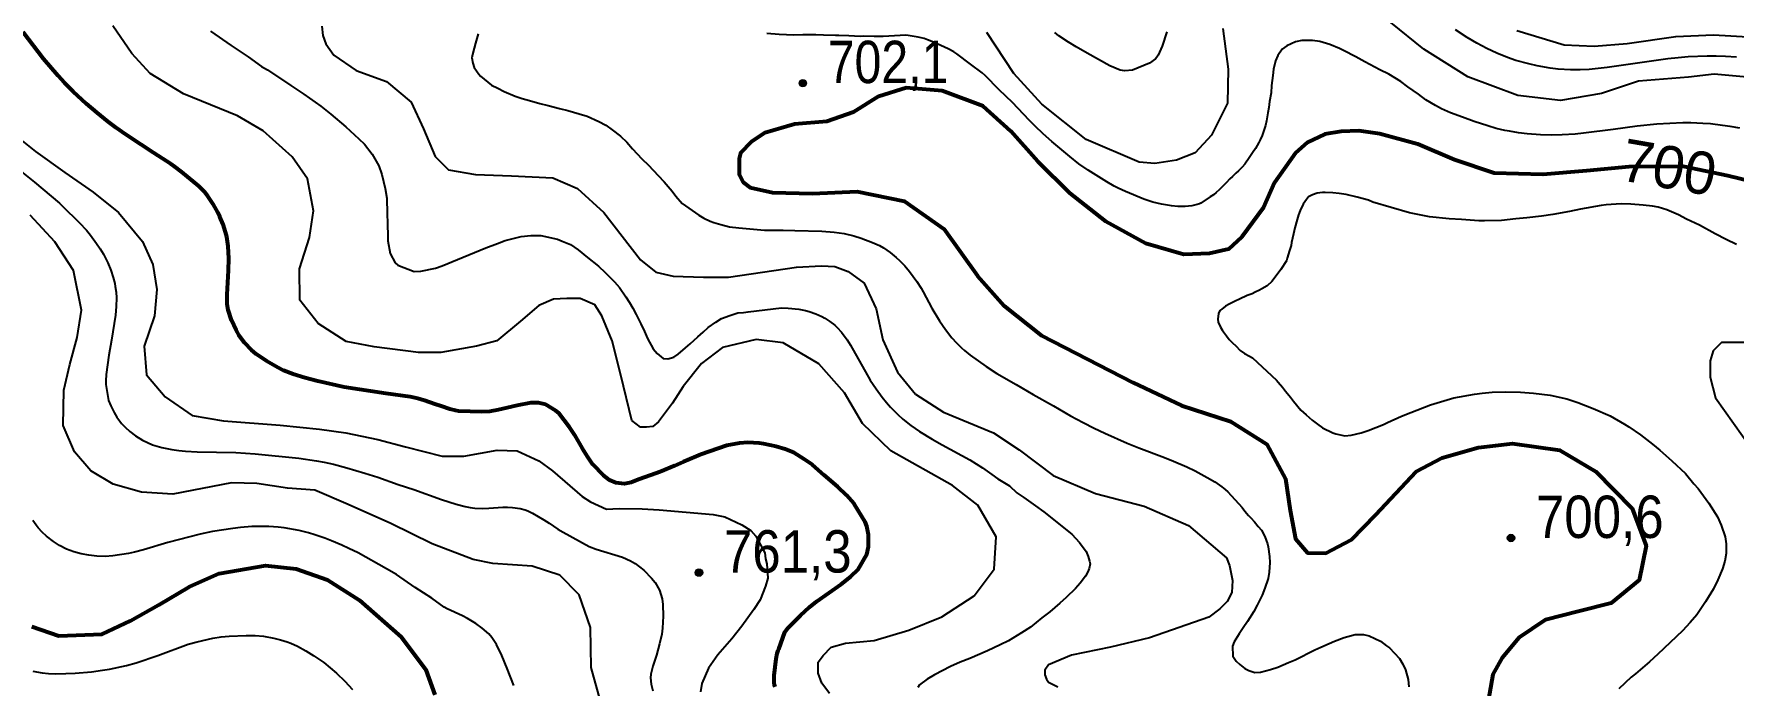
# Model space of a CAD drawing. Header units: metres. Extents: x 552626 to 559174, y 1843804 to 1852371.
# Drawn here: x 553143 to 553824, y 1845099 to 1845360 of the extents above; entities that cross this region are included whole.
import ezdxf
from ezdxf.enums import TextEntityAlignment as Align

# ---------------------------------------------------------------- set-up
doc = ezdxf.new("R2010")
doc.units = ezdxf.units.M
doc.header["$LTSCALE"] = 6.8
for name, color, linetype, lineweight in [('1', 7, 'Continuous', 25), ('2', 7, 'Continuous', 53), ('5', 7, 'Continuous', 25)]:
    doc.layers.add(name, color=color, linetype=linetype, lineweight=lineweight)
doc.layers.add('4', color=7, linetype='Continuous')

msp = doc.modelspace()

# ---------------------------------------------------------------- hatches: boundary and pattern name
at = {"layer": '5'}
for points in [[(553452.48, 1845340.41, 1), (553449.48, 1845340.41, 1)], [(553736.38, 1845158.02, 1), (553733.38, 1845158.02, 1)], [(553410.86, 1845144.16, 1), (553407.86, 1845144.16, 1)]]:
    msp.add_hatch(color=256, dxfattribs=at).paths.add_polyline_path(points)

# ---------------------------------------------------------------- linework, layer by layer
at = {"layer": '1'}
for points in [[(553737.21, 1845361.59), (553756.24, 1845355.72), (553768.27, 1845355.22), (553781.45, 1845356.31), (553800.93, 1845359.13), (553816.05, 1845359.73), (553832.26, 1845358.8), (553848.12, 1845355.25), (553862.86, 1845349.8), (553877.31, 1845345.45), (553891.63, 1845345.05), (553905.78, 1845346.13), (553917.04, 1845350), (553924.48, 1845358.15), (553926.35, 1845369.47)], [(553378.02, 1845223.36), (553374.51, 1845237.13), (553370.43, 1845247.13), (553367.62, 1845251.57), (553361.73, 1845254.07), (553356.4, 1845254.07), (553351.07, 1845253.79), (553345.17, 1845251.29), (553337.88, 1845244.91), (553328.34, 1845237.13), (553320.2, 1845234.91), (553305.89, 1845232.41), (553296.91, 1845232.41), (553279.11, 1845234.68), (553267.97, 1845236.87), (553256.65, 1845244.02), (553249.42, 1845253.44), (553249.26, 1845265.98), (553253.21, 1845278.48), (553254.81, 1845289.17), (553252.43, 1845302.09), (553246.3, 1845310.87), (553234.6, 1845321.31), (553224.43, 1845327.32), (553202.66, 1845336.1), (553189.42, 1845344.32), (553181.97, 1845352.31), (553174.43, 1845363.36)], [(553213.48, 1845361.24), (553221.81, 1845355.52), (553228.6, 1845351.02), (553234.03, 1845347.06), (553236.38, 1845345.73), (553245.75, 1845339.53), (553250.95, 1845335.94), (553257.76, 1845331.24), (553261.82, 1845328.02), (553267.78, 1845322.93), (553273.02, 1845318.05), (553275.26, 1845315.91), (553278.31, 1845311.88), (553281.03, 1845307.21), (553282.23, 1845303.76), (553283.56, 1845298.23), (553284.2, 1845294.32), (553284.42, 1845288.07), (553284.45, 1845284.29), (553284.58, 1845278.82), (553284.67, 1845277.14)], [(553258.15, 1845363.25), (553258.57, 1845359.52)], [(553258.57, 1845359.52), (553259.82, 1845356.2), (553263.03, 1845351.6), (553271.93, 1845345.45), (553284.09, 1845341.08), (553294.01, 1845332.73), (553298.94, 1845322.15), (553303.67, 1845311.04), (553308.89, 1845305.63), (553319.75, 1845303.75), (553334.24, 1845303.23), (553350.79, 1845302.4), (553360.62, 1845298.23), (553371.28, 1845288.51), (553385.87, 1845269.63), (553392.04, 1845264.63), (553399.06, 1845262.96), (553411.12, 1845262.68), (553421.22, 1845262.68), (553448.44, 1845266.68), (553458.53, 1845267.13), (553463.86, 1845266.85), (553469.19, 1845264.9), (553475.64, 1845260.19), (553480.41, 1845249.95), (553483.07, 1845237.54), (553488.91, 1845224.52), (553496.2, 1845215.64), (553507.32, 1845208.54), (553527.38, 1845200.22), (553537.72, 1845193.35), (553551.3, 1845183.05), (553568.28, 1845175.82), (553587.8, 1845170.81), (553605.6, 1845163.03), (553620.81, 1845150.12), (553622.02, 1845146.98), (553623.24, 1845140.96), (553623, 1845136.14), (553621.05, 1845132.52), (553618.13, 1845129.63), (553613.75, 1845126.26), (553589.93, 1845117.98), (553574.37, 1845114.26), (553558.74, 1845111.07), (553549.47, 1845107.22), (553548.01, 1845105.05), (553548.01, 1845103.12), (553548.74, 1845101.44), (553549.47, 1845100.23), (553553.23, 1845098.31)], [(553320.8, 1845360.18), (553319.83, 1845356.48), (553319.27, 1845354.42), (553318.55, 1845351.95), (553318.32, 1845350.53), (553318.76, 1845348.39), (553319.25, 1845346.75), (553321.16, 1845343.98), (553321.75, 1845343.15), (553326.25, 1845339.58), (553328.68, 1845338.36), (553331.22, 1845337.06)], [(553511.57, 1845352.93), (553509.25, 1845354.11), (553503.32, 1845356.85), (553501.02, 1845357.82), (553499.69, 1845358.26), (553497.21, 1845358.9), (553493.23, 1845359.57), (553492.24, 1845359.68), (553483.21, 1845359.14), (553481.72, 1845359.07), (553479.62, 1845359.13), (553475.42, 1845359.24), (553473.94, 1845359.17), (553469.43, 1845359.35), (553465.43, 1845359.49), (553464.03, 1845359.53), (553459.33, 1845359.69), (553456.14, 1845359.73), (553451.05, 1845359.84), (553447.37, 1845359.72), (553441.47, 1845359.94), (553436.55, 1845360.27)], [(553619.42, 1845362.27), (553621.49, 1845346.08), (553621.23, 1845332.42), (553614.88, 1845319.56), (553608.27, 1845312.44), (553600.78, 1845309.59), (553592.15, 1845308.17), (553585.82, 1845308.74), (553564.51, 1845317.87), (553546.79, 1845331.94), (553535.55, 1845344.34), (553524.77, 1845360.71)], [(553596.94, 1845360.96), (553595.05, 1845355.26), (553593.47, 1845351.64), (553592.94, 1845350.85), (553592.36, 1845350.16), (553589.95, 1845348.41), (553583.13, 1845345.64), (553580.12, 1845345.29), (553579.17, 1845345.43), (553578.16, 1845345.67), (553574.07, 1845347.41), (553564.95, 1845352.39), (553560.56, 1845354.93), (553557.56, 1845356.8), (553553.63, 1845359.45), (553552, 1845360.75)], [(554000, 1845310.38), (553986.78, 1845317.74), (553970.06, 1845323.61), (553953.02, 1845326.16), (553934.95, 1845327.42), (553915.92, 1845328.19), (553898.85, 1845327.79), (553883.38, 1845327.84), (553862.45, 1845331.19), (553845.45, 1845339.01), (553831.08, 1845342.62), (553816.32, 1845344.04), (553806, 1845342.81), (553785.95, 1845341.21), (553771.12, 1845336.23), (553754.79, 1845333.5), (553737.66, 1845335.46), (553717.64, 1845342.99), (553699.9, 1845353.99), (553686.76, 1845364.72)], [(553762.55, 1845345.77), (553758.72, 1845345.77), (553753.83, 1845346.06), (553750.56, 1845346.47), (553745.4, 1845347.37), (553742.07, 1845348.1), (553736.85, 1845349.56), (553733.45, 1845350.75), (553729.2, 1845352.48), (553725.17, 1845354.37), (553721.24, 1845356.46), (553717.29, 1845358.76), (553712.6, 1845361.8)], [(553662.3, 1845355.92), (553658.19, 1845357.05), (553655.34, 1845357.52), (553651.06, 1845357.53), (553648.44, 1845356.93), (553645.03, 1845355.34), (553643.09, 1845354.02), (553641.39, 1845351.44), (553640.44, 1845349.34), (553639.73, 1845345.97), (553639.41, 1845343.54), (553638.87, 1845339.49), (553638.71, 1845336.59), (553638.02, 1845333.02), (553637.79, 1845330.7), (553637.45, 1845328.47), (553636.91, 1845325.32), (553636.44, 1845323.38), (553635.55, 1845320.68), (553635.09, 1845319.44), (553634.29, 1845317.75), (553633.73, 1845316.59), (553632.51, 1845314.16), (553631.31, 1845312.43), (553629.94, 1845310.48), (553628.14, 1845307.98), (553627.18, 1845306.77), (553625.65, 1845305.3), (553624.56, 1845304.38), (553623.23, 1845302.94), (553622.14, 1845302.01), (553620.73, 1845300.46), (553619.66, 1845299.34), (553617.96, 1845297.65), (553616.7, 1845296.51), (553615.61, 1845295.59), (553614.3, 1845294.84), (553610.54, 1845292.25), (553610.07, 1845292.05), (553609.01, 1845291.71), (553606.98, 1845291.23), (553604.2, 1845290.91), (553601.27, 1845290.97), (553598.84, 1845291.22), (553594.77, 1845291.83), (553591.25, 1845292.65), (553587.69, 1845293.9), (553580.35, 1845296.94), (553577.42, 1845298.29), (553575.81, 1845299.13), (553572.92, 1845300.82), (553565.41, 1845305.54), (553561.66, 1845308.09), (553558.04, 1845310.94), (553550.87, 1845317.02), (553547.38, 1845320.1), (553544.15, 1845323.18), (553541.73, 1845325.61), (553534.99, 1845332.6), (553529.71, 1845337.73), (553524.13, 1845343.47), (553522.88, 1845344.56), (553518.18, 1845347.97), (553512.79, 1845352.16), (553511.57, 1845352.93)], [(553826.57, 1845322.38), (553822.68, 1845323.07), (553819.66, 1845323.49), (553814.88, 1845324.04), (553811.77, 1845324.3), (553806.95, 1845324.48), (553803.78, 1845324.47), (553798.62, 1845324.28), (553793.29, 1845323.93), (553785.45, 1845323.17), (553775.78, 1845321.81), (553763.9, 1845320.36), (553760.63, 1845320.02), (553755.4, 1845319.67), (553751.04, 1845319.58), (553746.71, 1845319.71), (553741.37, 1845320.13), (553737.83, 1845320.55), (553734.3, 1845321.11), (553732.37, 1845321.48), (553728.96, 1845322.29), (553725.56, 1845323.24), (553720.16, 1845325), (553715.49, 1845326.76), (553710.57, 1845328.47), (553707, 1845330.06), (553704.55, 1845331.47), (553700.8, 1845333.73), (553697.76, 1845335.97), (553693.53, 1845338.97), (553690.7, 1845341.04), (553685.88, 1845343.98), (553682.29, 1845345.76), (553676.25, 1845348.95), (553672.63, 1845350.93), (553667.75, 1845353.56), (553666.17, 1845354.27), (553662.3, 1845355.92)], [(553825.28, 1845350.82), (553820.82, 1845351.15), (553817.15, 1845351.28), (553813.52, 1845351.26), (553805.89, 1845350.92), (553801.84, 1845350.6), (553797.72, 1845350.14), (553789.3, 1845349.02), (553773.47, 1845346.69), (553769.8, 1845346.24), (553766.2, 1845345.93), (553762.55, 1845345.77)], [(553331.22, 1845337.06), (553335.62, 1845335.17), (553338.42, 1845334.2), (553341.39, 1845333.44), (553345.62, 1845332.23), (553348.9, 1845331.41), (553353.51, 1845330.25), (553356.8, 1845329.43), (553361.33, 1845328.15), (553364.52, 1845327.22), (553369.25, 1845325.08), (553372.01, 1845323.6), (553374.62, 1845321.7), (553377.9, 1845319.09), (553380.47, 1845316.7), (553382.66, 1845314.06), (553386.5, 1845310.11), (553389.09, 1845307.52), (553392.95, 1845303.38), (553395.43, 1845300.87), (553398.55, 1845297.15), (553400.08, 1845295.03), (553402.61, 1845292.13), (553409.33, 1845287.44), (553411.36, 1845286.29), (553413.91, 1845285.13), (553415.36, 1845284.56), (553418.07, 1845283.68), (553421.64, 1845282.85), (553425.31, 1845282.38), (553435.59, 1845281.52), (553437.21, 1845281.46), (553443.11, 1845281.49), (553447.79, 1845281.39), (553458.63, 1845281.01), (553463.52, 1845280.65), (553467.54, 1845280.08), (553471.43, 1845279.14), (553474.4, 1845278.21), (553478.92, 1845276.57), (553481.75, 1845275.26), (553483.27, 1845274.39), (553485.95, 1845272.56), (553488.45, 1845270.52), (553489.72, 1845269.36), (553491.82, 1845267.22), (553493.76, 1845264.93), (553496.66, 1845260.92), (553498.38, 1845258.2), (553499.24, 1845256.73), (553502.77, 1845250.12), (553505.74, 1845245.1), (553508.16, 1845241.58), (553510.75, 1845238.32), (553512.56, 1845236.28), (553514.54, 1845234.3), (553515.74, 1845233.24), (553518.08, 1845231.39), (553524.49, 1845226.79), (553528.75, 1845224.04), (553536.53, 1845219.62), (553543.28, 1845215.59), (553551.42, 1845211.07), (553558.36, 1845207.07), (553563.43, 1845204.32)], [(553135.39, 1845319.43), (553143.43, 1845313.05), (553155.15, 1845304.65), (553166.56, 1845296.73), (553176.6, 1845288.53), (553186.25, 1845276.95), (553190.39, 1845267.69), (553192.05, 1845257.63), (553191.08, 1845247.14), (553186.96, 1845235.01), (553187.9, 1845223.46), (553195.32, 1845214.58), (553206.17, 1845207.11), (553218.72, 1845204.96), (553241.47, 1845203.21), (553257.27, 1845201.69), (553267.82, 1845200.21), (553280.67, 1845197.58), (553291.65, 1845194.61), (553306.36, 1845190.9), (553315.11, 1845190.84), (553328.42, 1845193.25), (553336.45, 1845193.01), (553345.22, 1845188.92), (553350.7, 1845184.94), (553362.52, 1845174.62)], [(553126.8, 1845313.54), (553142.94, 1845300.71), (553152.99, 1845292.24), (553154.11, 1845291.22), (553160.99, 1845284.45), (553163.81, 1845281.44), (553165.46, 1845279.43), (553167.86, 1845276.17), (553169.33, 1845273.99), (553170.68, 1845271.77), (553172.43, 1845268.34), (553173.6, 1845265.47), (553174.56, 1845262.48), (553175.15, 1845260.13), (553175.39, 1845258.85), (553175.67, 1845256.6), (553175.8, 1845254.37), (553175.78, 1845250.85), (553175.49, 1845247.36), (553173.83, 1845237.41), (553172.74, 1845231.38), (553171.78, 1845223.54), (553171.6, 1845221.01), (553171.64, 1845219.55), (553172.62, 1845213.17), (553173.56, 1845211.01), (553174.9, 1845208.33), (553175.95, 1845206.54), (553177.14, 1845204.81), (553177.87, 1845203.91), (553179.28, 1845202.42), (553181.25, 1845200.67), (553183.42, 1845199.04), (553186.27, 1845197.27), (553188.23, 1845196.3), (553190.35, 1845195.44), (553194.06, 1845194.32), (553198.1, 1845193.47), (553200.79, 1845193.08), (553203.57, 1845192.81), (553208.14, 1845192.6), (553223.68, 1845192.25), (553227.54, 1845192.1), (553231.5, 1845191.79), (553248.98, 1845190.06), (553256.03, 1845188.98), (553259.11, 1845188.43), (553262.84, 1845187.65), (553268.26, 1845186.21), (553275.42, 1845184.07)], [(553825.29, 1845275.75), (553821.18, 1845277.77), (553816.73, 1845280.05), (553810.47, 1845283.42), (553805.21, 1845285.81), (553802.02, 1845287.63), (553797.31, 1845289.58), (553793.9, 1845290.69), (553791.56, 1845291.12), (553787.93, 1845291.5), (553782.9, 1845291.92), (553779, 1845291.97), (553772.97, 1845291.58), (553771.01, 1845291.35), (553762.7, 1845289.91), (553758.33, 1845288.91), (553751.7, 1845287.75), (553747.08, 1845287.12), (553741.18, 1845286.45), (553736.86, 1845285.95), (553731.04, 1845285.39), (553724.29, 1845285.21), (553721.99, 1845285.25), (553715.06, 1845285.75), (553710.05, 1845285.97), (553702.18, 1845286.87), (553694.13, 1845288.43), (553679.49, 1845292.74), (553677.72, 1845293.43), (553673.19, 1845294.71), (553668.79, 1845295.7), (553665.95, 1845296.17), (553663.52, 1845296.49), (553660.42, 1845296.63), (553659.32, 1845296.61), (553657.16, 1845296.36), (553655.35, 1845295.65), (553653.76, 1845294.77), (553652.97, 1845293.79), (553651.6, 1845291.84), (553650.39, 1845289.41), (553649.69, 1845287.63), (553649.11, 1845285.77), (553648.2, 1845282.38), (553647.68, 1845279.93), (553646.89, 1845276.45), (553646.72, 1845275.34), (553646.15, 1845273.28), (553645.11, 1845270.17), (553644.83, 1845269.14), (553642.64, 1845265.71), (553640.31, 1845262.55), (553639, 1845260.91), (553637.11, 1845259.19), (553635.06, 1845257.96), (553634.03, 1845257.35), (553632.33, 1845256.56)], [(553370.51, 1845090.25), (553366.12, 1845106.06), (553365.83, 1845122.18), (553361.32, 1845135.29), (553353.62, 1845143.05), (553342.51, 1845146.77), (553326.75, 1845147.77), (553318.78, 1845149.45), (553302.38, 1845155.74), (553285.82, 1845163.84), (553268.68, 1845171.48), (553255.33, 1845177.25), (553244.37, 1845178), (553232.1, 1845179.84), (553221.95, 1845180.09), (553198.38, 1845175.6), (553185.87, 1845176.34), (553174.47, 1845179.65), (553165.54, 1845184.9), (553159.02, 1845192.61), (553154.49, 1845203.11), (553154.78, 1845217.36), (553157.19, 1845227.63), (553160.04, 1845238.46), (553161.86, 1845249.43), (553158.63, 1845265.33), (553151.17, 1845276.78), (553141.24, 1845287.43)], [(553284.67, 1845277.14), (553285.54, 1845272.16), (553287.57, 1845268.41), (553288.58, 1845267.43), (553295.14, 1845264.89), (553297.92, 1845265.01), (553303.75, 1845266.27), (553306.44, 1845267.18), (553312.53, 1845269.67), (553317.09, 1845271.59), (553323.95, 1845274.36), (553328.53, 1845276.08), (553331.67, 1845277.34), (553338.07, 1845278.87), (553342.01, 1845279.32), (553345.99, 1845279.38), (553352.64, 1845277.85), (553354.52, 1845277.06), (553357.87, 1845275.65), (553360.89, 1845273.61), (553364.73, 1845270.56), (553369.03, 1845266.97), (553371.7, 1845264.49), (553375.52, 1845260.74), (553377.47, 1845258.47), (553380.08, 1845254.79), (553381.45, 1845252.45), (553382.81, 1845250.12), (553384.19, 1845247.58), (553386.11, 1845243.92), (553387.56, 1845240.8), (553388.77, 1845238.05), (553391.04, 1845233.92), (553392.55, 1845232), (553395.07, 1845230), (553396.89, 1845229.81), (553399.29, 1845230.58), (553401.06, 1845231.68), (553403.96, 1845234.21), (553405.85, 1845235.92), (553408.93, 1845238.66), (553411, 1845240.59), (553412.98, 1845242.41), (553416.12, 1845244.56), (553418.35, 1845246.01), (553421.69, 1845247.29), (553424.96, 1845248.27), (553427.24, 1845248.43), (553429.09, 1845248.74), (553442.44, 1845250.25), (553445.09, 1845250.17), (553449.43, 1845249.72), (553452.13, 1845249.19), (553453.58, 1845248.81), (553456.14, 1845247.95), (553458.55, 1845246.88), (553459.8, 1845246.22), (553461.88, 1845244.87), (553463.79, 1845243.34), (553464.78, 1845242.41), (553466.44, 1845240.57), (553468.73, 1845237.46), (553470.04, 1845235.34), (553478, 1845221.36), (553480.33, 1845217.83)], [(553632.33, 1845256.56), (553631.11, 1845255.92), (553629.18, 1845255.3), (553626.06, 1845253.85), (553624.36, 1845253.05), (553621.92, 1845251.78), (553620.41, 1845251.01), (553618.95, 1845249.84), (553618.12, 1845249.25), (553617.66, 1845248), (553617.32, 1845245.77), (553617.46, 1845244.59), (553618.49, 1845242.52), (553619.24, 1845241.21), (553620.78, 1845239.09), (553621.94, 1845237.63), (553623.19, 1845236.28), (553624.53, 1845235.04), (553626.33, 1845233.25), (553628.06, 1845232.06), (553629.99, 1845230.88), (553631.26, 1845230.23), (553640.84, 1845221.37), (553641.54, 1845220.45), (553643.25, 1845218.55), (553644.44, 1845216.9), (553646.5, 1845214.54), (553647.69, 1845212.88), (553650.69, 1845209.24), (553652.8, 1845207.39), (553655.23, 1845205.28), (553657.31, 1845203.63), (553659.37, 1845202.17), (553663.49, 1845200.15), (553664.63, 1845199.78), (553668.3, 1845199.01), (553670.86, 1845199.3), (553674.83, 1845200.25), (553677.63, 1845201.07), (553683.72, 1845203.56), (553685.42, 1845204.35), (553691.01, 1845206.88), (553694.72, 1845208.4), (553702.65, 1845211.4), (553712, 1845214.17), (553720.19, 1845215.7), (553723.34, 1845216.06), (553727.27, 1845216.51), (553732.73, 1845216.64), (553738.72, 1845216.53), (553743.95, 1845216.13), (553750.62, 1845215.3), (553757.27, 1845213.77), (553761.71, 1845212.39), (553767.86, 1845210), (553774.58, 1845206.98), (553780.34, 1845203.66), (553782.16, 1845202.57), (553786.81, 1845199.42), (553791.63, 1845195.59), (553794.59, 1845193.23), (553799.37, 1845188.9), (553804.83, 1845183.85), (553808.19, 1845179.75), (553809.9, 1845177.85)], [(553461.72, 1845095.73), (553458.66, 1845099.75), (553457.2, 1845103.85), (553457.2, 1845108.19), (553459.15, 1845110.84), (553462.32, 1845114.21), (553468.16, 1845115.84), (553479.57, 1845116.98), (553493.49, 1845121.05), (553506.67, 1845126.37), (553519.65, 1845134.83), (553527.72, 1845145.47), (553528.53, 1845158.5), (553521.12, 1845171.23), (553510.99, 1845179.08), (553486.21, 1845192.99), (553474.93, 1845203.88), (553467.67, 1845216.19), (553457.47, 1845227.85), (553443.15, 1845236.25), (553432.31, 1845237.63), (553418.84, 1845234.37), (553410.33, 1845228.03), (553402.97, 1845218.76), (553398.77, 1845212.13), (553393.16, 1845204.63), (553390.91, 1845202.69), (553388.39, 1845202.41), (553385.86, 1845202.41), (553382.49, 1845205.19), (553378.02, 1845223.36)], [(553829.64, 1845236.41), (553823.84, 1845236.41), (553819.28, 1845236.41), (553815.97, 1845233.13), (553814.73, 1845229.03), (553814.73, 1845222.47), (553816.8, 1845214.27), (553842.14, 1845178.7)], [(553480.33, 1845217.83), (553482.84, 1845214.45), (553484.47, 1845212.4), (553486.16, 1845210.44), (553489.05, 1845207.5), (553491.04, 1845205.7), (553494.28, 1845203.14), (553497.81, 1845200.73), (553502.88, 1845197.68), (553506.89, 1845195.39), (553517.95, 1845189.31), (553523.01, 1845186.13), (553526.74, 1845183.52), (553529.18, 1845181.7), (553533.82, 1845178.93), (553536.82, 1845176.19), (553539.62, 1845174.32), (553544.29, 1845170.97), (553547.56, 1845168.55), (553552.82, 1845164.37), (553554.35, 1845163.15), (553558.84, 1845159.58), (553561.92, 1845156.25), (553564.53, 1845152.56), (553565.34, 1845150.66), (553565.96, 1845148.74), (553566.19, 1845147.67), (553565.8, 1845145.83), (553565.26, 1845144.47), (553564.26, 1845142.77), (553562.19, 1845139.94), (553560.25, 1845137.72), (553556.57, 1845134.21), (553554.04, 1845131.93), (553549.96, 1845128.38), (553546.84, 1845126.03), (553542.2, 1845122.21), (553538.67, 1845120.01), (553533.45, 1845116.82), (553530.16, 1845115.15), (553525.05, 1845112.77), (553517.93, 1845109.67), (553514.11, 1845108.24), (553510.23, 1845106.5), (553503.83, 1845103.17), (553500.84, 1845101.44), (553497.72, 1845099.09), (553497.14, 1845098.12)], [(553563.43, 1845204.32), (553567.76, 1845202.12), (553572.08, 1845200.06), (553581.01, 1845196.1), (553585.64, 1845194.2), (553596, 1845190.31), (553599.58, 1845188.86), (553604.94, 1845186.52), (553608.23, 1845184.95), (553613.1, 1845182.34), (553616.1, 1845180.52), (553618.9, 1845178.57), (553620.32, 1845177.44), (553621.39, 1845176.47), (553627.17, 1845170.19), (553627.76, 1845169.36), (553628.81, 1845167.99), (553629.63, 1845166.98), (553630.53, 1845166.09), (553632, 1845164.56), (553633.51, 1845162.65), (553634.87, 1845161.21), (553636.17, 1845158.57), (553637.29, 1845155.71), (553637.54, 1845154.44), (553638.08, 1845150.62), (553638.26, 1845148.15), (553637.9, 1845144.32), (553637.49, 1845141.78), (553636.15, 1845137.84), (553635.07, 1845135.13), (553633.13, 1845131.12), (553631.83, 1845128.58), (553629.2, 1845124.59), (553627.5, 1845122.01), (553625.89, 1845119.53), (553623.96, 1845116.42), (553623.26, 1845114.65), (553623.32, 1845110.67), (553624.75, 1845108.64), (553626.19, 1845107.31), (553628.17, 1845105.75), (553629.77, 1845104.83), (553632.24, 1845104.12), (553634.51, 1845104.28), (553638.49, 1845105.23), (553641.46, 1845106.27), (553645.74, 1845108.06), (553648.4, 1845109.16), (553651.89, 1845110.85), (553652.72, 1845111.45), (553656.21, 1845113.14), (553658.68, 1845114.22), (553662, 1845115.7), (553664.18, 1845116.64), (553668, 1845118.08), (553672.35, 1845119.27), (553675.82, 1845119.37), (553678.08, 1845118.83), (553682.61, 1845116.66), (553685.02, 1845114.74), (553686.2, 1845113.98), (553690.17, 1845109.75), (553691.54, 1845107.42), (553692.59, 1845105.15)], [(553275.42, 1845184.07), (553280.68, 1845182.36), (553288.73, 1845179.52), (553295, 1845177.46), (553306.12, 1845173.49), (553312.09, 1845171.58), (553315.59, 1845170.62), (553317.61, 1845170.23), (553319.55, 1845169.98), (553322.61, 1845169.84), (553325.14, 1845169.93), (553330.71, 1845170.4), (553332.65, 1845170.41), (553334.61, 1845170.31), (553337.73, 1845169.86), (553339.73, 1845169.33), (553340.79, 1845168.93), (553342.62, 1845168), (553347.17, 1845165.32), (553349.33, 1845163.97), (553352.73, 1845161.58), (553354.86, 1845160.31), (553365.36, 1845154.67), (553368.09, 1845153.59), (553378.71, 1845150.31), (553381.92, 1845148.92), (553383.77, 1845147.78), (553387.25, 1845145.06), (553390.38, 1845141.92), (553391.74, 1845140.18), (553393.52, 1845137.07), (553394.57, 1845133.58), (553394.9, 1845131.32), (553395.04, 1845126.65), (553394.72, 1845121.88), (553394.41, 1845119.47), (553393.58, 1845115.56), (553392.27, 1845111), (553390.87, 1845106.62), (553390.08, 1845103.47), (553389.92, 1845101.91), (553390.14, 1845099.43), (553390.8, 1845096.78)], [(553809.9, 1845177.85), (553814.16, 1845171.96), (553817.67, 1845166.49), (553819.15, 1845163.17), (553820.78, 1845158.47), (553821.1, 1845155.72), (553821.15, 1845151.74), (553820.6, 1845148.79), (553819.67, 1845145.6), (553817.78, 1845141.19), (553816, 1845137.6), (553812.91, 1845132.37), (553809.32, 1845127.18), (553806.69, 1845124.09), (553803.68, 1845120.75), (553793.79, 1845111.45), (553790.45, 1845108.38), (553784.83, 1845103.55), (553783, 1845102.15), (553778.05, 1845097.5)], [(553362.52, 1845174.62), (553365.81, 1845172.56), (553372.26, 1845169.63), (553377.43, 1845169.91), (553386.62, 1845169.74), (553393.4, 1845169.29), (553415.01, 1845167.48), (553419.71, 1845166.49), (553426.49, 1845163.3), (553430.12, 1845160.96), (553432.21, 1845158.75), (553435.72, 1845152.12), (553436, 1845149.71), (553436.54, 1845147.63), (553436.9, 1845141.86), (553436.03, 1845138.7), (553433.91, 1845133.26), (553431.3, 1845129.3), (553426.56, 1845122.64), (553422.55, 1845117.59), (553416.87, 1845111.13), (553413.2, 1845105.82), (553410.53, 1845099.71), (553410.01, 1845096.28)], [(553222.46, 1845161.83), (553214.31, 1845160.56), (553209.36, 1845159.6), (553196.38, 1845156.18), (553186.66, 1845153.25), (553183.03, 1845152.3), (553180.61, 1845151.82), (553174.42, 1845150.82), (553171.28, 1845150.56), (553168.01, 1845150.7), (553164.76, 1845151.1), (553161.71, 1845151.63), (553158.76, 1845152.42), (553155.83, 1845153.6), (553153.05, 1845155.03), (553150.55, 1845156.6), (553147.75, 1845158.78), (553146.02, 1845160.38), (553144.4, 1845162.11), (553143.59, 1845163.11), (553142.26, 1845164.99)], [(553335.11, 1845098.92), (553332.49, 1845105.75), (553330.29, 1845110.92), (553328.18, 1845115.29), (553326.32, 1845118.17), (553325.09, 1845119.59), (553322.5, 1845121.83), (553319.87, 1845123.67), (553316.52, 1845125.76), (553314.53, 1845126.81), (553308.47, 1845129.57), (553307.21, 1845130.3), (553302.33, 1845133.86), (553295.53, 1845138.2), (553288.1, 1845143.34), (553284.16, 1845145.68), (553272.76, 1845152.04), (553269.04, 1845153.87), (553266.18, 1845155.17), (553262, 1845156.91), (553259.4, 1845157.9), (553255.37, 1845159.28), (553252.81, 1845160.05), (553249.03, 1845160.97), (553243.04, 1845162.06), (553240.68, 1845162.37), (553236.88, 1845162.64), (553234.31, 1845162.69), (553230.06, 1845162.59), (553225.52, 1845162.23), (553222.46, 1845161.83)], [(553155.59, 1845103.62), (553159.25, 1845103.77), (553165.86, 1845104.33), (553170.3, 1845104.98), (553173.09, 1845105.48), (553179.91, 1845106.84), (553183.78, 1845107.94), (553192.39, 1845110.89), (553204.54, 1845115.4), (553208.21, 1845116.4), (553214.49, 1845117.85), (553217.77, 1845118.45), (553221.05, 1845118.72), (553227.89, 1845118.98), (553231.4, 1845118.96), (553234.81, 1845118.62), (553238.92, 1845117.85), (553241.59, 1845117.21), (553244.27, 1845116.39), (553245.74, 1845115.83), (553248.39, 1845114.63), (553251.73, 1845112.83), (553255, 1845110.83), (553258.97, 1845108.03), (553261.54, 1845105.99), (553264.01, 1845103.85), (553267.43, 1845100.59), (553270.53, 1845097.24)], [(553142.31, 1845104.57), (553146.12, 1845103.97), (553148.66, 1845103.74), (553151.29, 1845103.61), (553155.59, 1845103.62)], [(553692.59, 1845105.15), (553693.63, 1845101.28), (553693.97, 1845098.33)]]:
    msp.add_lwpolyline(points, dxfattribs=at)
at = {"layer": '2'}
for points in [[(553221.96, 1845245.34), (553220.66, 1845249.5), (553220.27, 1845251.72), (553220.16, 1845255.6), (553220.82, 1845265.28), (553220.92, 1845270.16), (553220.59, 1845275.1), (553220.04, 1845278.79), (553219.62, 1845280.67), (553218.64, 1845283.77), (553217.34, 1845286.78), (553216.48, 1845288.54), (553214.64, 1845291.91), (553212.52, 1845295.12), (553211.25, 1845296.67), (553208.8, 1845299.05), (553202.02, 1845304.7), (553199.25, 1845306.88), (553197.71, 1845307.99), (553190.66, 1845312.42), (553185.62, 1845315.85), (553179.28, 1845320.01), (553175.79, 1845322.48), (553172.57, 1845324.92), (553168.14, 1845328.45), (553163.86, 1845332.13), (553158.47, 1845337.12), (553155.06, 1845340.54), (553152.48, 1845343.31), (553146.54, 1845350.14), (553138.38, 1845360.92)], [(553841.58, 1845298.42), (553821.74, 1845303.29), (553803.86, 1845306.99), (553782.11, 1845306.91), (553765.17, 1845305.24), (553747.67, 1845303.72), (553728.15, 1845304.38), (553712.23, 1845309.7), (553697.49, 1845315.91), (553682.34, 1845320.13), (553673.88, 1845321.3), (553666.84, 1845321.06), (553660.27, 1845319.9), (553653.22, 1845316.65), (553648.53, 1845312.46), (553640.06, 1845300.52), (553635.72, 1845290.57), (553627.03, 1845278.77), (553621.68, 1845273.86), (553613.98, 1845272.17), (553603.67, 1845271.69), (553588.55, 1845276.08), (553572.4, 1845284.87), (553558.04, 1845296.28), (553545.14, 1845308.93), (553534.34, 1845321.17), (553523.25, 1845331.24), (553506.91, 1845337.37), (553492.38, 1845338.6), (553481.34, 1845335.03), (553471.31, 1845328.83), (553460.68, 1845325.03), (553447.65, 1845323.92), (553435.81, 1845320.46), (553430.48, 1845316.84), (553425.99, 1845312.4), (553425.43, 1845310.18), (553425.43, 1845307.4), (553425.43, 1845303.79), (553427.11, 1845300.73), (553429.92, 1845298.51), (553438.79, 1845296.63), (553454.91, 1845296.17), (553472.81, 1845296.99), (553491.79, 1845293.09), (553507.56, 1845282.01), (553520.95, 1845263.18), (553531.73, 1845251.15), (553546.63, 1845239.21), (553583.29, 1845220.31), (553602.81, 1845211.16), (553622.63, 1845204.67), (553636.98, 1845195.68), (553644.43, 1845181.76), (553646.37, 1845169.04), (553648.53, 1845157.68), (553653.25, 1845152.1), (553660.68, 1845151.99), (553670.87, 1845157.29), (553680.52, 1845167.26), (553696.84, 1845184.68), (553707.27, 1845190.21), (553721.8, 1845194.27), (553735.52, 1845195.96), (553754.41, 1845193.29), (553768.94, 1845184.64), (553783.48, 1845169.82), (553789.06, 1845154.88), (553786.23, 1845141.12), (553774.98, 1845131.94), (553761.82, 1845128.6), (553748.68, 1845125.16), (553738.07, 1845118.05), (553731.28, 1845109.99), (553727.55, 1845103.27), (553725.35, 1845090.35)], [(553471.58, 1845171.71), (553468.49, 1845175.24), (553465.02, 1845178.53), (553459.61, 1845183.19), (553454.85, 1845187.33), (553451.72, 1845189.46), (553447.2, 1845192.33), (553443.96, 1845193.65), (553440.35, 1845194.74), (553435.26, 1845195.75), (553433.53, 1845196.05), (553428.92, 1845196.32), (553425.66, 1845196.04), (553420.59, 1845195.06), (553417.03, 1845193.96), (553410.04, 1845191.47), (553408.23, 1845190.76), (553403.1, 1845188.58), (553399.5, 1845186.97), (553393.8, 1845184.53), (553390.07, 1845183.2), (553385.09, 1845181.44), (553382.23, 1845180.31), (553379.5, 1845179.8), (553375.98, 1845180.1), (553373.46, 1845181.2), (553371.05, 1845183.12), (553366.86, 1845187.52), (553364.71, 1845190.66), (553362.64, 1845193.91), (553359.54, 1845199.24), (553357.48, 1845202.49), (553353.15, 1845208.07), (553351.95, 1845209.03), (553347.87, 1845211.55), (553345.01, 1845212.22), (553342.01, 1845212.27), (553336.46, 1845211.14), (553332.49, 1845210.19), (553328.99, 1845209.39), (553325.47, 1845208.79), (553322.3, 1845208.62), (553312.9, 1845208.94), (553311.79, 1845209.11), (553309.42, 1845209.74), (553306.01, 1845210.84), (553303.43, 1845211.64), (553299.27, 1845213.16), (553296.69, 1845213.96), (553293.52, 1845214.69), (553283.86, 1845215.95), (553267.11, 1845218.52), (553256.57, 1845220.9), (553251.53, 1845222.19), (553246.73, 1845223.67), (553242.87, 1845225.21), (553240.57, 1845226.34), (553236.1, 1845228.88), (553231.88, 1845231.74), (553229.94, 1845233.34), (553227.13, 1845236.23), (553224.91, 1845239.39), (553224.34, 1845240.36), (553223.79, 1845241.37), (553221.96, 1845245.34)], [(553439.84, 1845098.32), (553439.65, 1845099.1), (553439.53, 1845099.89), (553439.53, 1845102.87), (553440.25, 1845109.62), (553440.66, 1845111.76), (553441.06, 1845112.89), (553441.33, 1845113.39), (553443.79, 1845120.31), (553445.01, 1845121.85), (553447.78, 1845124.65), (553450, 1845127), (553453.7, 1845130.31), (553456.54, 1845132.53), (553466.4, 1845139.54), (553470.23, 1845142.57), (553473.2, 1845145.39), (553476.7, 1845151.37), (553477.34, 1845154.44), (553477.37, 1845159.42), (553476.59, 1845162.72), (553476, 1845164.44), (553471.58, 1845171.71)], [(553141.94, 1845122.5), (553152.75, 1845118.74), (553170.1, 1845119.44), (553181.52, 1845124.85), (553192.83, 1845131.27), (553204.95, 1845138.43), (553217.02, 1845143.78), (553235.61, 1845146.94), (553247.93, 1845145.66), (553260.49, 1845141.2), (553273.33, 1845133.07), (553290, 1845118.45), (553299.85, 1845105.1), (553303.43, 1845095.13)]]:
    msp.add_lwpolyline(points, dxfattribs=at)
at = {"layer": '5', "lineweight": 13}
for centre in [(553450.98, 1845340.41), (553734.88, 1845158.02), (553409.36, 1845144.16)]:
    msp.add_circle(centre, 1.5, dxfattribs=at)

# ---------------------------------------------------------------- texts
at = {"layer": '4'}
msp.add_text('700', height=17, rotation=350.123, dxfattribs=at).set_placement((553796.75, 1845298.33), align=Align.CENTER)
at = {"layer": '5'}
for s, width, p in [('702,1', 0.85, (553460.98, 1845340.41)), ('700,6', 0.9, (553744.88, 1845158.02)), ('761,3', 0.9, (553419.36, 1845144.16))]:
    msp.add_text(s, height=17, dxfattribs=dict(at, width=width)).set_placement(p)

doc.saveas('drawing.dxf')
